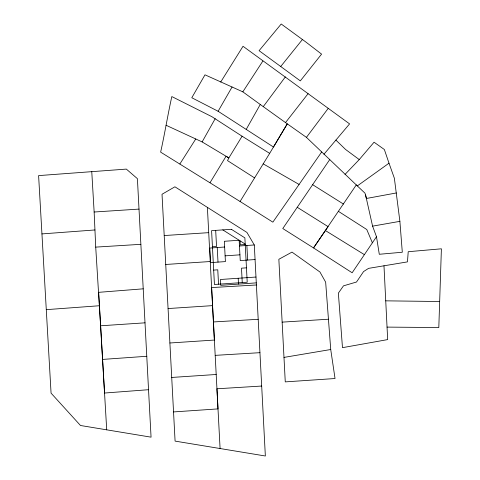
<?xml version="1.0" encoding="UTF-8"?>
<svg xmlns="http://www.w3.org/2000/svg" width="480" height="480" viewBox="0 0 480 480"><rect width="100%" height="100%" fill="white"/><g stroke="black" fill="none" stroke-linecap="round" stroke-linejoin="round"><path stroke-width="0.72" d="M387.048 327.102L438.81 327.552L441.396 248.808L408.222 251.712L407.46 261.882L368.58 268.362L363.558 271.578L356.508 282.018L343.488 285.846L338.364 293.124L342.48 347.664L387.672 339.6L383.982 265.77M240.078 201.492L160.638 152.136C164.76 133.728 167.736 115.014 171.822 96.564L211.896 116.694L242.088 136.218L269.67 153.366L240.078 201.492L272.862 222.15L321.642 152.01M166.05 125.244L202.128 141.918L215.19 118.686M246.222 129.384L260.256 104.484L242.832 91.842L204.984 74.826L191.796 97.74L218.112 111.27L273.486 147.024L287.28 123.852L260.256 104.484M218.112 111.27L232.062 87.018M269.67 153.366L287.28 123.852L306.438 137.364L357.336 185.916L389.01 163.2L384.354 149.508L374.064 142.206L359.256 159.582L345.03 174.42M210.084 182.628L226.062 156.252L228.864 157.926L227.52 160.608L254.478 177.846M242.088 136.218L228.864 157.926L202.128 141.918M220.704 82.038L243.024 46.278L349.59 123.888L323.946 154.248M179.892 163.95L195.744 138.978M242.832 91.842L262.866 61.038M329.754 159.546L282.78 228.534L313.524 247.926L356.286 184.926L364.956 193.152L365.574 194.982L372.588 226.14L376.488 236.73L379.29 254.274L402.306 252.24L399.888 221.346L394.362 178.218L389.01 163.2M376.488 236.73L352.146 272.772L313.524 247.926L328.092 226.632L297.198 207.264M263.232 106.692L285.348 76.902M306.438 137.364L328.2 108.402M285.558 122.526L308.082 93.672M280.722 66.504L300.324 80.88L321.576 54.12L305.844 42.006L281.214 24L259.086 50.682L280.722 66.504L302.436 39.492M396.348 192.96L366.39 198.48L365.574 194.982M372.588 226.14L399.888 221.346M283.98 357.402L330.726 349.518L325.656 282.168L319.944 272.01L291.99 252.108L278.85 259.29L285.264 381.888L335.04 378.528L330.726 349.518M143.226 288.828L98.676 292.332L104.544 393.036L148.536 389.706L137.406 178.668L126.336 169.098L38.604 175.608L51.066 393.138L80.484 425.496L151.062 437.166L148.536 389.706M41.946 233.91L94.95 229.962M46.284 309.654L99.426 305.736M102.558 359.418L146.808 356.274M212.442 246.774L216.54 246.492L215.688 230.382M245.226 244.512L240.258 244.854L240.042 240.81M224.646 247.02L209.82 248.046L210.594 262.62L225.414 261.594L224.34 241.278L239.16 240.252L240.234 260.574L255.054 259.548M239.466 245.994L254.286 244.968M225.108 255.852L239.934 254.826M213.678 270.096L217.776 269.814L218.532 284.208M246.456 267.834L241.488 268.176L242.25 282.57M255.978 277.038L220.41 279.498L220.716 285.33L256.29 282.87M173.544 411.93L218.004 408.894L211.626 287.58L256.398 284.982M106.71 429.834L100.596 325.788L145.032 322.83M169.89 342.996L162.018 194.268L174.912 186.798L246.924 232.428L254.304 244.98L265.35 456L175.086 441.108L169.89 342.996L214.374 340.056L207.384 207.378M171.714 377.454L216.186 374.484M100.596 325.788L95.718 247.116L94.146 212.016L139.026 209.094M164.202 235.548L208.716 232.656M165.732 264.468L210.246 261.528M168.078 308.55L212.574 305.628M282.138 322.134L328.446 319.218M95.718 247.116L140.874 244.326M261.69 386.046L216.942 388.782L220.086 448.536M215.178 355.362L259.944 352.68M213.42 321.948L258.192 319.302M385.734 300.84L439.668 301.512M263.172 163.842L299.088 184.44M325.392 230.544L364.392 254.646M312.582 184.656L343.452 204.06M222.81 229.89L245.202 244.08M338.418 211.344L366.774 229.518L372.378 242.82M359.256 159.582L345.546 149.442L335.916 140.094M91.764 171.672L94.146 212.016M246.876 245.484L247.644 260.058M238.194 278.268L238.5 284.1M217.23 247.53L218.004 262.11M231.366 229.296L211.59 230.664L214.434 284.49L247.218 282.222L244.872 237.858L231.366 229.296"/></g></svg>
